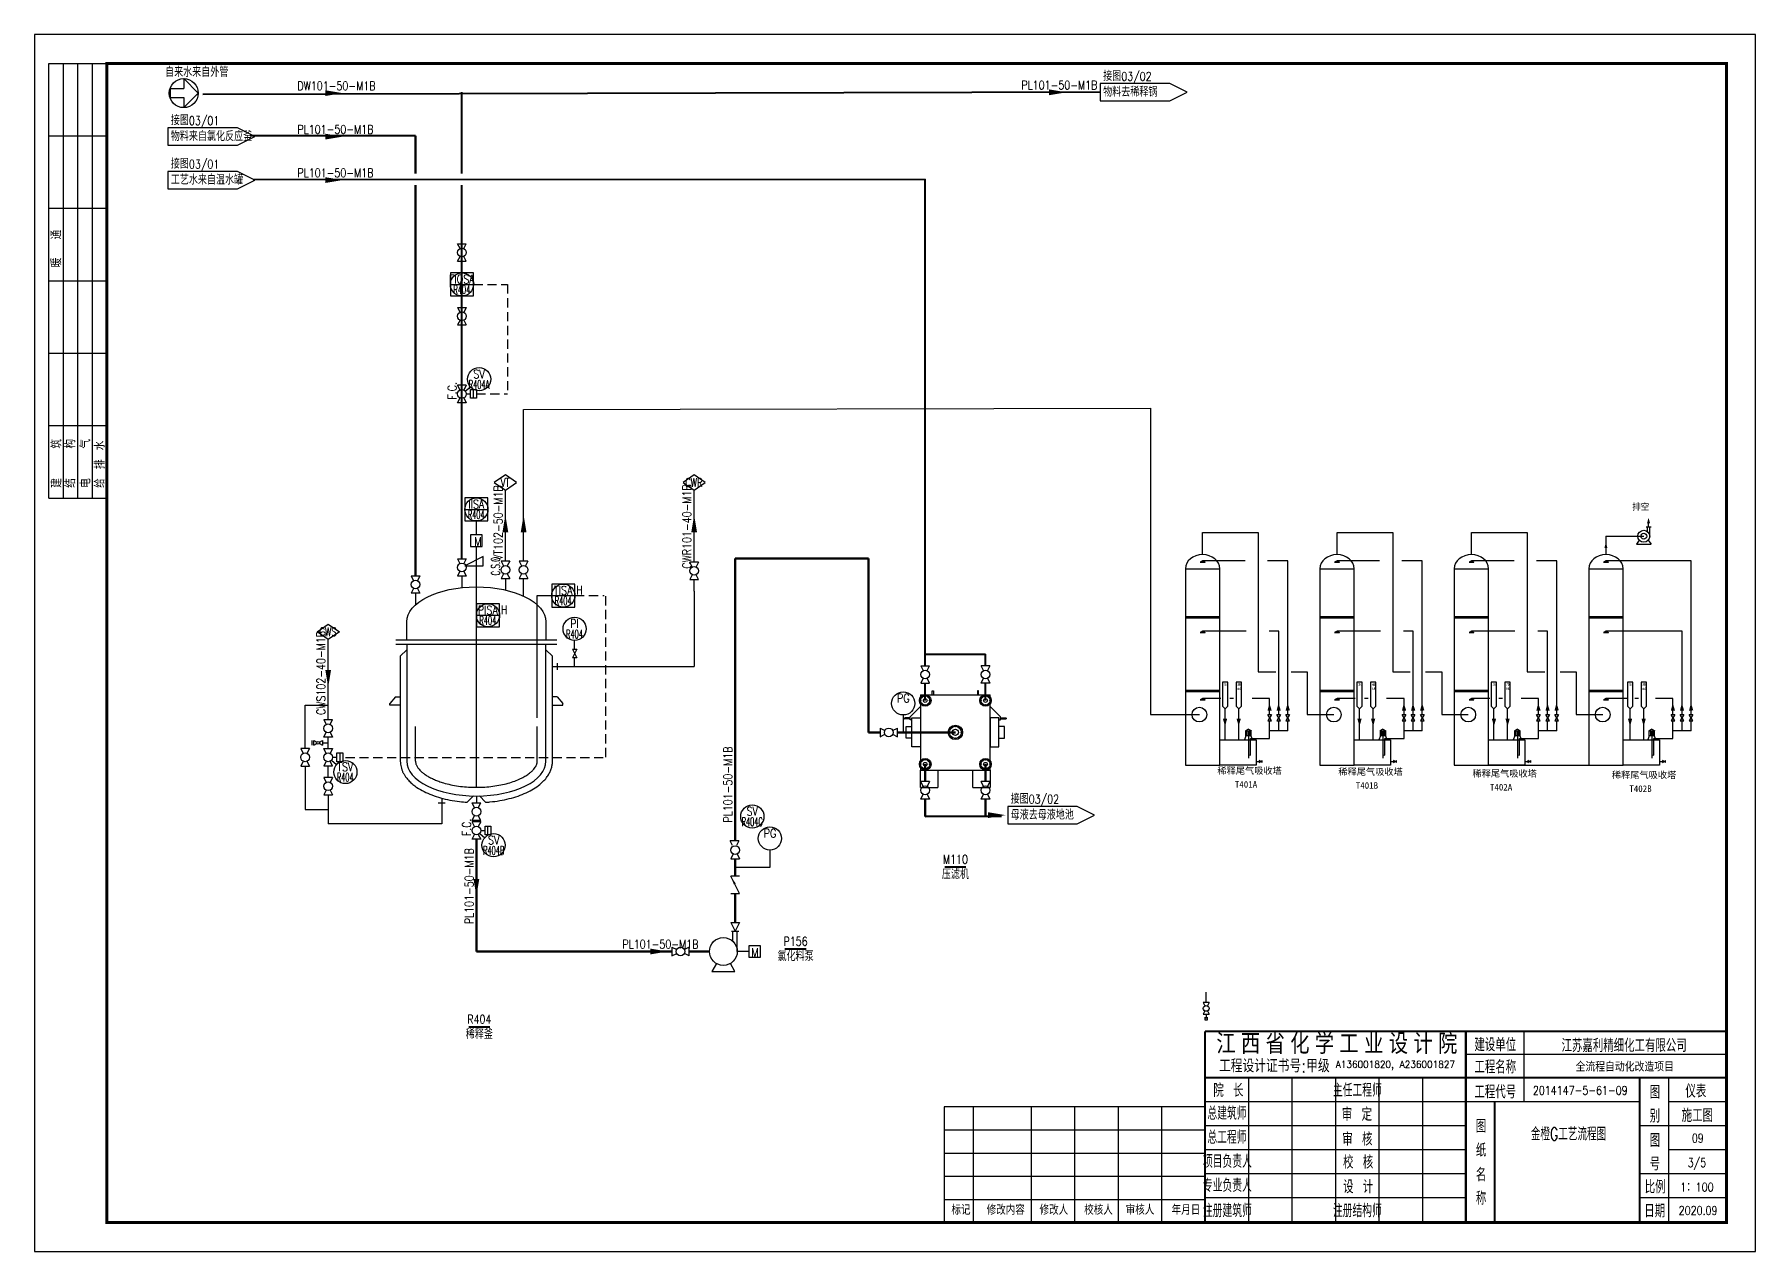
# Model space of a CAD drawing. Header units: millimetres. Extents: x 166235 to 642180, y -176646 to -48310.
# Drawn here: x 582780 to 642180, y -128560 to -86560 of the extents above; entities that cross this region are included whole.
import ezdxf
from ezdxf.enums import TextEntityAlignment as Align

# ---------------------------------------------------------------- set-up
doc = ezdxf.new("R2010")
doc.units = ezdxf.units.MM
doc.header["$LTSCALE"] = 1000
doc.linetypes.add('DASHED2', pattern=[9.525, 6.35, -3.175])
for name, color, linetype in [('01', 7, 'Continuous'), ('A-Title', 7, 'Continuous'), ('PUB_TITLE', 4, 'Continuous'), ('TK', 4, 'Continuous'), ('仪表', 1, 'Continuous'), ('文字', 3, 'Continuous'), ('物料管线', 4, 'Continuous'), ('设备轮廓线', 7, 'Continuous'), ('辅助物料管线', 3, 'Continuous'), ('阀门', 2, 'Continuous')]:
    doc.layers.add(name, color=color, linetype=linetype)
for name, color, linetype, lineweight in [('主物料管线', 1, 'Continuous', 60), ('主要物料管线', 1, 'Continuous', 53), ('文本', 7, 'Continuous', 18), ('次物料管线', 4, 'Continuous', 30), ('设备', 2, 'Continuous', 90)]:
    doc.layers.add(name, color=color, linetype=linetype, lineweight=lineweight)
doc.styles.add('HZ', font='txt.shx', dxfattribs={"width": 0.8, "bigfont": 'hhztxt.shx'})
doc.styles.add('HZ1', font='txt.shx', dxfattribs={"width": 0.8, "bigfont": 'hztxt.shx'})
doc.styles.get("Standard").update_dxf_attribs({"font": 'simplex.shx', "bigfont": 'hhztxt.shx'})
doc.styles.add('TB', font='COMPLEX', dxfattribs={"bigfont": 'ST64S'})
doc.styles.add('华新', font='txt8.shx', dxfattribs={"width": 0.8, "bigfont": '1hztxt.shx'})
doc.styles.add('华新字体', font='txt8.shx', dxfattribs={"width": 0.8, "bigfont": '1hztxt.shx'})
doc.linetypes.add('FENCELINE1', pattern='A,6.35,-2.54,[133,ltypeshp.shx,S=2.54,R=0,X=-2.54,Y=0],-2.54,25.4', length=36.83)

# ---------------------------------------------------------------- blocks, each defined once
blk = doc.blocks.new('A$C5F9B1630')
at = {"layer": '物料管线'}
for p, q in [((3.6, -9.8), (0, -9.8)), ((7.6, -9.8), (9.1, -9.8)), ((9.6, -9.3), (8.6, -9.3)), ((8.6, -10.3), (9.6, -10.3)), ((9.6, -10.3), (9.6, -9.3))]:
    blk.add_line(p, q, dxfattribs=at)
at = {"layer": '阀门', "color": 2}
for p, q in [((3.6, -8.8), (4.71, -9.35)), ((3.6, -8.8), (3.6, -10.8)), ((3.6, -10.8), (4.71, -10.25)), ((6.49, -9.35), (7.6, -8.8)), ((6.49, -10.25), (7.6, -10.8)), ((7.6, -10.8), (7.6, -8.8))]:
    blk.add_line(p, q, dxfattribs=at)
blk.add_circle((5.6, -9.8), 1, dxfattribs=at)
blk = doc.blocks.new('_LABEL1')
for p, q in [((-150, 20), (-75, 20)), ((-150, 20), (-150, 0)), ((-125, 20), (-125, 0)), ((-100, 20), (-100, 0)), ((-75, 20), (-75, 0)), ((-75, 20), (-75, 0)), ((-75, 20), (0, 20)), ((-50, 20), (-50, 0)), ((-25, 20), (-25, 0)), ((0, 20), (0, 0)), ((-150, 15), (-75, 15)), ((-75, 15), (0, 15)), ((-150, 10), (-75, 10)), ((-75, 10), (0, 10)), ((-150, 5), (-75, 5)), ((-150, 0), (-75, 0)), ((-75, 5), (0, 5)), ((-75, 0), (0, 0))]:
    blk.add_line(p, q)
at = {"style": 'HZ'}
for s, p in [('建   筑', (-146.45, 15.65)), ('暖  通', (-70.35, 15.73)), ('结   构', (-146.45, 10.91)), ('电   气', (-146.45, 5.65)), ('给 排 水', (-146.45, 0.73))]:
    blk.add_text(s, height=3.509, dxfattribs=at).set_placement(p)
blk = doc.blocks.new('A$C4E702416')
at = {"color": 140}
for p, q in [((51400, 7600), (51400, 5170)), ((58400, 6800), (49400, 6800)), ((41900, 6000), (41900, 1000)), ((43400, 6000), (43400, 1000)), ((44900, 6000), (44900, 1000)), ((46400, 6000), (46400, 1000)), ((47900, 6000), (47900, 1000)), ((56400, 6000), (56400, 1000)), ((55400, 5170), (40400, 5170)), ((58400, 5170), (56400, 5170)), ((49400, 4340), (40400, 4340)), ((58400, 4340), (55400, 4340)), ((49400, 3510), (40400, 3510)), ((58400, 3510), (56400, 3510)), ((49400, 2680), (40400, 2680)), ((58400, 2680), (55400, 2680)), ((49400, 1850), (40400, 1850)), ((58400, 1850), (55400, 1850))]:
    blk.add_line(p, q, dxfattribs=at)
for p, q in [((40400, 5000), (31400, 5000)), ((31400, 5000), (31400, 1000)), ((32400, 5000), (32400, 1000)), ((34400, 5000), (34400, 1000)), ((35900, 5000), (35900, 1000)), ((37400, 5000), (37400, 1000)), ((38900, 5000), (38900, 1000)), ((40400, 1000), (40400, 5000)), ((31400, 4200), (40400, 4200)), ((31400, 3400), (40400, 3400)), ((31400, 2600), (40400, 2600)), ((31400, 1800), (40400, 1800)), ((31400, 1000), (40400, 1000))]:
    blk.add_line(p, q)
at = {"color": 140, "const_width": 70}
for points in [[(58400, 7600), (40400, 7600)], [(40400, 7600), (40400, 1000)], [(49400, 7600), (49400, 1000)], [(58400, 6000), (40400, 6000)], [(55400, 6000), (55400, 1000)], [(50400, 5170), (50400, 1000)]]:
    blk.add_lwpolyline(points, dxfattribs=at)
at = {"layer": 'PUB_TITLE'}
blk.add_lwpolyline([(0, 0), (59400, 0), (59400, 42000), (0, 42000)], close=True, dxfattribs=at)
at = {"layer": 'PUB_TITLE', "const_width": 100}
blk.add_lwpolyline([(2500, 1000), (58400, 1000), (58400, 41000), (2500, 41000)], close=True, dxfattribs=at)
at = {"layer": 'PUB_TITLE', "linetype": 'ByBlock', "xscale": 100, "yscale": 100, "zscale": 100, "rotation": 90}
blk.add_blockref('_LABEL1', (2500, 41000), dxfattribs=at)
at = {"style": 'HZ1'}
for s, p in [('标记', (31647, 1274)), ('修改内容', (32863, 1274)), ('修改人', (34688, 1274)), ('校核人', (36228, 1274)), ('审核人', (37661, 1274)), ('年月日', (39247, 1274))]:
    blk.add_text(s, height=300, dxfattribs=at).set_placement(p)
at = {"layer": 'TK', "style": 'TB'}
for s, p in [('江', (40790, 6819)), ('西', (41640, 6819)), ('省', (42490, 6819)), ('化', (43340, 6819)), ('学', (44190, 6819)), ('工', (45040, 6819)), ('业', (45890, 6819)), ('设', (46740, 6819)), ('计', (47590, 6819)), ('院', (48440, 6819))]:
    blk.add_text(s, height=700, dxfattribs=at).set_placement(p)
at = {"layer": 'TK', "style": 'HZ1'}
for s, height, width, p in [('建设单位', 450, 0.8, (50417, 7162)), ('工程设计证书号:甲级', 450, 0.9, (42792, 6432)), ('A136001820, A236001827', 250, 0.9, (46969, 6423)), ('工程名称', 450, 0.8, (50417, 6393)), ('院 长', 450, 0.8, (41206, 5589)), ('主任工程师', 450, 0.65, (45657, 5590)), ('工程代号', 450, 0.8, (50417, 5530)), ('图', 450, 0.8, (55926, 5510)), ('总建筑师', 450, 0.65, (41157, 4796)), ('审 定', 450, 0.8, (45643, 4759)), ('别', 450, 0.8, (55926, 4695)), ('总工程师', 450, 0.65, (41157, 3966)), ('图', 450, 0.8, (49926, 4337)), ('审 核', 450, 0.8, (45657, 3904)), ('纸', 450, 0.8, (49926, 3522)), ('图', 450, 0.8, (55926, 3850)), ('项目负责人', 450, 0.6, (41171, 3136)), ('校 核', 450, 0.8, (45685, 3111)), ('号', 450, 0.8, (55926, 3035)), ('专业负责人', 450, 0.6, (41171, 2306)), ('设 计', 450, 0.8, (45685, 2259)), ('名', 450, 0.8, (49926, 2677)), ('比例', 450, 0.8, (55935, 2253)), ('称', 450, 0.8, (49926, 1862)), ('注册建筑师', 450, 0.6, (41171, 1434)), ('注册结构师', 450, 0.65, (45657, 1434)), ('日期', 450, 0.8, (55918, 1423))]:
    blk.add_text(s, height=height, dxfattribs=dict(at, width=width)).set_placement(p, align=Align.MIDDLE)
at = {"layer": 'TK', "color": 7, "style": 'HZ1'}
for s, height, width, p in [('江苏嘉利精细化工有限公司', 450, 0.8, (54864, 7135)), ('全流程自动化改造项目', 290, 0.9, (54885, 6401)), ('仪表', 450, 0.8, (57338, 5560)), ('施工图', 450, 0.8, (57390, 4723)), ('3/5', 300, 0.8, (57376, 3046)), ('2020.09', 300, 0.8, (57416, 1419))]:
    blk.add_text(s, height=height, dxfattribs=dict(at, width=width)).set_placement(p, align=Align.MIDDLE)
blk = doc.blocks.new('A$C4FF6500B')
for p, q in [((-1200, 1300), (1200, 1300)), ((-1200, 1300), (-1200, -1300)), ((-799, 1300), (-799, 1430)), ((-799, 1430), (-759, 1430)), ((-759, 1430), (-759, 1300)), ((799, 1430), (759, 1430)), ((759, 1430), (759, 1300)), ((799, 1300), (799, 1430)), ((1200, -1300), (1200, 1300)), ((-1555, 533), (-1200, 888)), ((1555, 533), (1200, 888)), ((-1758, 482), (-1547, 482)), ((-1750, 493), (-1750, 471)), ((-1555, 497), (-1746, 497)), ((-1555, 467), (-1746, 467)), ((-1700, -200), (-1700, 200)), ((-1700, 200), (-1500, 200)), ((-1555, 431), (-1555, 533)), ((-1555, 482), (-1555, 497)), ((-1500, 431), (-1555, 431)), ((-1500, -500), (-1500, 500)), ((-1500, 500), (-1200, 500)), ((1200, 500), (1200, -500)), ((1500, 500), (1200, 500)), ((1500, -500), (1500, 500)), ((1500, 431), (1555, 431)), ((1700, 200), (1500, 200)), ((1758, 482), (1547, 482)), ((1555, 431), (1555, 533)), ((1555, 482), (1555, 497)), ((1555, 497), (1746, 497)), ((1555, 467), (1746, 467)), ((1700, -200), (1700, 200)), ((1750, 493), (1750, 471)), ((-1500, -200), (-1700, -200)), ((-1200, -500), (-1500, -500)), ((1200, -500), (1500, -500)), ((1500, -200), (1700, -200)), ((-1200, -1900), (-1200, -1300)), ((-1200, -1300), (-600, -1300)), ((-600, -1300), (-600, -1900)), ((-600, -1300), (600, -1300)), ((600, -1900), (600, -1300)), ((600, -1300), (1200, -1300)), ((1200, -1300), (1200, -1900)), ((-1200, -1900), (-600, -1900)), ((600, -1900), (1200, -1900))]:
    blk.add_line(p, q)
for centre, radius in [((-1040, 1100), 200), ((-1040, 1100), 160), ((-1153, 1213), 18), ((-1040, 1260), 18), ((-927, 1213), 18), ((1040, 1100), 200), ((1040, 1100), 160), ((927, 1213), 18), ((1040, 1260), 18), ((1153, 1213), 18), ((-1200, 1100), 18), ((-1153, 987), 18), ((-1040, 1100), 65), ((-1040, 940), 18), ((-927, 987), 18), ((-880, 1100), 18), ((880, 1100), 18), ((927, 987), 18), ((1040, 1100), 65), ((1040, 940), 18), ((1153, 987), 18), ((1200, 1100), 18), ((0, 0), 250), ((-210, 0), 18), ((0, 0), 210), ((-148, 148), 18), ((0, 0), 110), ((0, 210), 18), ((148, 148), 18), ((210, 0), 18), ((-148, -148), 18), ((0, -210), 18), ((148, -148), 18), ((-1040, -1100), 200), ((-1200, -1100), 18), ((-1040, -1100), 160), ((-1153, -987), 18), ((-1040, -1100), 65), ((-1040, -940), 18), ((-927, -987), 18), ((-880, -1100), 18), ((1040, -1100), 200), ((880, -1100), 18), ((1040, -1100), 160), ((927, -987), 18), ((1040, -1100), 65), ((1040, -940), 18), ((1153, -987), 18), ((1200, -1100), 18), ((-1153, -1213), 18), ((-1040, -1260), 18), ((-927, -1213), 18), ((927, -1213), 18), ((1040, -1260), 18), ((1153, -1213), 18)]:
    blk.add_circle(centre, radius)
for centre, start, end in [((-1746, 493), 90, 180), ((-1746, 471), 180, 270), ((1746, 493), 0, 90), ((1746, 471), 270, 0)]:
    blk.add_arc(centre, 4, start, end)

msp = doc.modelspace()

# ---------------------------------------------------------------- linework, layer by layer
at = {"color": 2}
for p, q in [((597685, -98967), (597835, -98967)), ((593069, -111505), (593219, -111505)), ((598183, -114030), (598333, -114030))]:
    msp.add_line(p, q, dxfattribs=at)
for p, q in [((638573, -103568), (638399, -103568)), ((638443, -103568), (638443, -103710)), ((638526, -103875), (638526, -103568)), ((638168, -104011), (638071, -104154)), ((638071, -104154), (638571, -104154)), ((638473, -104011), (638571, -104154)), ((622502, -105000), (622502, -111774)), ((622502, -105000), (623688, -105000)), ((623688, -111774), (623688, -105000)), ((627142, -105000), (627142, -111774)), ((627142, -105000), (628328, -105000)), ((628328, -111774), (628328, -105000)), ((631783, -105000), (631783, -111774)), ((631783, -105000), (632968, -105000)), ((632968, -111774), (632968, -105000)), ((636423, -105000), (636423, -111774)), ((636423, -105000), (637608, -105000)), ((637608, -111774), (637608, -105000)), ((622502, -106651), (623688, -106651)), ((622502, -106694), (623688, -106694)), ((627142, -106651), (628328, -106651)), ((627142, -106694), (628328, -106694)), ((631783, -106651), (632968, -106651)), ((631783, -106694), (632968, -106694)), ((636423, -106651), (637608, -106651)), ((636423, -106694), (637608, -106694)), ((622502, -109192), (623688, -109192)), ((622502, -109234), (623688, -109234)), ((627142, -109192), (628328, -109192)), ((627142, -109234), (628328, -109234)), ((631783, -109192), (632968, -109192)), ((631783, -109234), (632968, -109234)), ((636423, -109192), (637608, -109192)), ((636423, -109234), (637608, -109234)), ((625471, -110243), (625344, -110031)), ((625471, -110243), (625344, -110031)), ((625344, -110031), (625471, -110031)), ((625471, -110031), (625344, -110243)), ((625344, -110243), (625471, -110243)), ((625785, -110243), (625658, -110031)), ((625785, -110243), (625658, -110031)), ((625658, -110031), (625785, -110031)), ((625785, -110031), (625658, -110243)), ((625658, -110243), (625785, -110243)), ((626100, -110243), (625973, -110031)), ((626100, -110243), (625973, -110031)), ((625973, -110031), (626100, -110031)), ((626100, -110031), (625973, -110243)), ((625973, -110243), (626100, -110243)), ((630111, -110243), (629984, -110031)), ((630111, -110243), (629984, -110031)), ((629984, -110031), (630111, -110031)), ((630111, -110031), (629984, -110243)), ((629984, -110243), (630111, -110243)), ((630425, -110243), (630298, -110031)), ((630425, -110243), (630298, -110031)), ((630298, -110031), (630425, -110031)), ((630425, -110031), (630298, -110243)), ((630298, -110243), (630425, -110243)), ((630740, -110243), (630613, -110031)), ((630740, -110243), (630613, -110031)), ((630613, -110031), (630740, -110031)), ((630740, -110031), (630613, -110243)), ((630613, -110243), (630740, -110243)), ((634751, -110243), (634624, -110031)), ((634751, -110243), (634624, -110031)), ((634624, -110031), (634751, -110031)), ((634751, -110031), (634624, -110243)), ((634624, -110243), (634751, -110243)), ((635066, -110243), (634939, -110031)), ((635066, -110243), (634939, -110031)), ((634939, -110031), (635066, -110031)), ((635066, -110031), (634939, -110243)), ((634939, -110243), (635066, -110243)), ((635380, -110243), (635253, -110031)), ((635380, -110243), (635253, -110031)), ((635253, -110031), (635380, -110031)), ((635380, -110031), (635253, -110243)), ((635253, -110243), (635380, -110243)), ((639392, -110243), (639265, -110031)), ((639392, -110243), (639265, -110031)), ((639265, -110031), (639392, -110031)), ((639392, -110031), (639265, -110243)), ((639265, -110243), (639392, -110243)), ((639706, -110243), (639579, -110031)), ((639706, -110243), (639579, -110031)), ((639579, -110031), (639706, -110031)), ((639706, -110031), (639579, -110243)), ((639579, -110243), (639706, -110243)), ((640020, -110243), (639893, -110031)), ((640020, -110243), (639893, -110031)), ((639893, -110031), (640020, -110031)), ((640020, -110031), (639893, -110243)), ((639893, -110243), (640020, -110243)), ((624591, -110764), (624538, -110906)), ((624678, -110533), (624577, -110591)), ((624628, -110591), (624628, -110764)), ((624678, -110533), (624778, -110591)), ((624678, -110591), (624678, -110764)), ((624678, -110764), (624678, -111531)), ((624726, -110591), (624726, -110764)), ((624764, -110764), (624818, -110906)), ((629231, -110764), (629178, -110906)), ((629318, -110533), (629217, -110591)), ((629269, -110591), (629269, -110764)), ((629318, -110533), (629419, -110591)), ((629318, -110591), (629318, -110764)), ((629318, -110764), (629318, -111531)), ((629366, -110591), (629366, -110764)), ((629405, -110764), (629458, -110906)), ((633871, -110764), (633818, -110906)), ((633958, -110533), (633858, -110591)), ((633909, -110591), (633909, -110764)), ((633958, -110533), (634059, -110591)), ((633958, -110591), (633958, -110764)), ((633958, -110764), (633958, -111531)), ((634006, -110591), (634006, -110764)), ((634045, -110764), (634098, -110906)), ((638512, -110764), (638458, -110906)), ((638598, -110533), (638498, -110591)), ((638549, -110591), (638549, -110764)), ((638598, -110533), (638699, -110591)), ((638598, -110591), (638598, -110764)), ((638598, -110764), (638598, -111531)), ((638646, -110591), (638646, -110764)), ((638685, -110764), (638738, -110906)), ((624941, -111650), (625045, -111650)), ((629581, -111650), (629685, -111650)), ((634221, -111650), (634325, -111650)), ((638861, -111650), (638965, -111650)), ((622502, -111774), (623688, -111774)), ((627142, -111774), (628328, -111774)), ((631783, -111774), (636423, -111774)), ((636423, -111774), (637608, -111774))]:
    msp.add_line(p, q)
at = {"color": 0, "linetype": 'Continuous'}
for p, q in [((612763, -110044), (612763, -110644)), ((608163, -114705), (608163, -115305)), ((608163, -115305), (606963, -115305))]:
    msp.add_line(p, q, dxfattribs=at)
at = {"color": 3}
for p, q in [((624748, -111425), (624748, -110850)), ((624748, -110850), (625408, -110850)), ((625408, -110850), (625408, -110590)), ((629388, -111425), (629388, -110850)), ((629388, -110850), (630048, -110850)), ((630048, -110850), (630048, -110590)), ((634028, -111425), (634028, -110850)), ((634028, -110850), (634688, -110850)), ((634688, -110850), (634688, -110590)), ((638668, -111425), (638668, -110850)), ((638668, -110850), (639328, -110850)), ((639328, -110850), (639328, -110590)), ((624678, -111421), (624748, -111425)), ((629318, -111421), (629388, -111425)), ((633958, -111421), (634028, -111425)), ((638598, -111421), (638668, -111425))]:
    msp.add_line(p, q, dxfattribs=at)
for points in [[(621964, -88257), (619564, -88257), (619564, -88857), (621964, -88857)], [(621964, -88857), (622564, -88557), (621964, -88257)], [(589787, -89786), (587387, -89786), (587387, -90386), (589787, -90386)], [(589787, -90386), (590387, -90086), (589787, -89786)], [(589787, -91286), (587387, -91286), (587387, -91886), (589787, -91886)], [(589787, -91886), (590387, -91586), (589787, -91286)], [(618770, -113200), (616370, -113200), (616370, -113800), (618770, -113800)], [(618770, -113800), (619370, -113500), (618770, -113200)]]:
    msp.add_lwpolyline(points)
for points in [[(599033, -101761), (598649, -102025), (599033, -102289), (599417, -102025)], [(605549, -101761), (605165, -102025), (605549, -102289), (605932, -102025)], [(592919, -106907), (593303, -107171), (592919, -107435), (592535, -107171)], [(623688, -110906), (624941, -110906), (624941, -111774), (623688, -111774)], [(624591, -110591), (624764, -110591), (624764, -110764), (624591, -110764)], [(628328, -110906), (629581, -110906), (629581, -111774), (628328, -111774)], [(629231, -110591), (629405, -110591), (629405, -110764), (629231, -110764)], [(632968, -110906), (634221, -110906), (634221, -111774), (632968, -111774)], [(633871, -110591), (634045, -110591), (634045, -110764), (633871, -110764)], [(637608, -110906), (638861, -110906), (638861, -111774), (637608, -111774)], [(638512, -110591), (638685, -110591), (638685, -110764), (638512, -110764)]]:
    msp.add_lwpolyline(points, close=True)
for points in [[(638486, -103240, 0, 104, 0), (638486, -103428, 104, 104, 0)], [(637015, -104090, 0, 104, 0), (637015, -104277, 104, 104, 0)], [(625401, -109630, 0, 149, 0), (625408, -109898, 149, 149, 0)], [(625715, -109630, 0, 149, 0), (625722, -109898, 149, 149, 0)], [(626030, -109622, 0, 149, 0), (626036, -109890, 149, 149, 0)], [(630041, -109630, 0, 149, 0), (630048, -109898, 149, 149, 0)], [(630356, -109630, 0, 149, 0), (630362, -109898, 149, 149, 0)], [(630670, -109622, 0, 149, 0), (630676, -109890, 149, 149, 0)], [(634681, -109630, 0, 149, 0), (634688, -109898, 149, 149, 0)], [(634996, -109630, 0, 149, 0), (635002, -109898, 149, 149, 0)], [(635310, -109622, 0, 149, 0), (635316, -109890, 149, 149, 0)], [(639322, -109630, 0, 149, 0), (639328, -109898, 149, 149, 0)], [(639636, -109630, 0, 149, 0), (639642, -109898, 149, 149, 0)], [(639950, -109622, 0, 149, 0), (639957, -109890, 149, 149, 0)], [(623870, -110438, 0, 149, 0), (623870, -110170, 149, 149, 0)], [(624341, -110438, 0, 149, 0), (624341, -110170, 149, 149, 0)], [(628511, -110438, 0, 149, 0), (628511, -110170, 149, 149, 0)], [(628981, -110438, 0, 149, 0), (628981, -110170, 149, 149, 0)], [(633151, -110438, 0, 149, 0), (633151, -110170, 149, 149, 0)], [(633621, -110438, 0, 149, 0), (633621, -110170, 149, 149, 0)], [(637848, -110438, 0, 149, 0), (637848, -110170, 149, 149, 0)], [(638318, -110438, 0, 149, 0), (638318, -110170, 149, 149, 0)]]:
    msp.add_lwpolyline(points, format="xyseb")
for centre, radius in [((638321, -103875), 205), ((638321, -103875), 101), ((622984, -110030), 254), ((627624, -110030), 254), ((632264, -110030), 254), ((636904, -110030), 254)]:
    msp.add_circle(centre, radius)
for centre in [(623095, -105000), (627735, -105000), (632375, -105000), (637015, -105000)]:
    msp.add_ellipse(centre, major_axis=(-593, 0), ratio=0.823673, start_param=3.141593, end_param=6.283185)
at = {"layer": '01'}
msp.add_lwpolyline([(597833, -104232), (598233, -104232), (598233, -103832), (597833, -103832)], close=True, dxfattribs=at)
at = {"layer": 'Defpoints'}
for p, q in [((623962, -108916), (623779, -108916)), ((623779, -108916), (623779, -109736)), ((623962, -109736), (623962, -108916)), ((624433, -108916), (624250, -108916)), ((624250, -108916), (624250, -109736)), ((624433, -109736), (624433, -108916)), ((628602, -108916), (628419, -108916)), ((628419, -108916), (628419, -109736)), ((628602, -109736), (628602, -108916)), ((629073, -108916), (628890, -108916)), ((628890, -108916), (628890, -109736)), ((629073, -109736), (629073, -108916)), ((633242, -108916), (633059, -108916)), ((633059, -108916), (633059, -109736)), ((633242, -109736), (633242, -108916)), ((633713, -108916), (633530, -108916)), ((633530, -108916), (633530, -109736)), ((633713, -109736), (633713, -108916)), ((637939, -108916), (637756, -108916)), ((637756, -108916), (637756, -109736)), ((637939, -109736), (637939, -108916)), ((638410, -108916), (638227, -108916)), ((638227, -108916), (638227, -109736)), ((638410, -109736), (638410, -108916)), ((623870, -109827), (623779, -109736)), ((623870, -109827), (623962, -109736)), ((624341, -109827), (624250, -109736)), ((624341, -109827), (624433, -109736)), ((628511, -109827), (628419, -109736)), ((628511, -109827), (628602, -109736)), ((628981, -109827), (628890, -109736)), ((628981, -109827), (629073, -109736)), ((633151, -109827), (633059, -109736)), ((633151, -109827), (633242, -109736)), ((633621, -109827), (633530, -109736)), ((633621, -109827), (633713, -109736)), ((637848, -109827), (637756, -109736)), ((637848, -109827), (637939, -109736)), ((638318, -109827), (638227, -109736)), ((638318, -109827), (638410, -109736))]:
    msp.add_line(p, q, dxfattribs=at)
at = {"layer": '主物料管线'}
for p, q in [((590220, -90046), (595933, -90057)), ((595933, -91357), (595933, -90057)), ((595933, -100822), (595933, -91757)), ((595933, -105244), (595933, -100807)), ((606963, -104644), (606963, -114370)), ((606963, -104644), (611563, -104644)), ((611563, -110644), (611563, -104644)), ((611963, -110644), (611563, -110644)), ((614563, -110644), (612563, -110644)), ((613523, -111744), (613523, -112344)), ((613523, -111744), (613523, -112344)), ((615603, -111744), (615603, -112344)), ((615603, -111744), (615603, -112344)), ((613523, -112944), (613523, -113544)), ((615603, -112944), (615603, -113544)), ((613523, -113544), (616160, -113530)), ((598033, -114330), (598033, -118205)), ((606963, -115005), (606963, -115605)), ((606963, -117205), (606963, -116205)), ((604780, -118205), (598033, -118205)), ((606078, -118205), (605378, -118205))]:
    msp.add_line(p, q, dxfattribs=at)
for points in [[(593417, -88586, 0, 200, 0), (592817, -88586, 300, 300, 0)], [(618399, -88557, 0, 200, 0), (617799, -88557, 300, 300, 0)], [(593417, -90086, 0, 200, 0), (592817, -90086, 300, 300, 0)], [(593417, -91586, 0, 200, 0), (592817, -91586, 300, 300, 0)], [(599033, -103141, 0, 200, 0), (599033, -103741, 300, 300, 0)], [(599663, -103141, 0, 200, 0), (599663, -103741, 300, 300, 0)], [(605549, -103141, 0, 200, 0), (605549, -103741, 300, 300, 0)], [(592919, -109086, 0, 200, 0), (592919, -108486, 300, 300, 0)], [(616290, -113500, 0, 200, 0), (615690, -113500, 300, 300, 0)], [(598033, -116303, 0, 200, 0), (598033, -115703, 300, 300, 0)], [(604633, -118205, 0, 200, 0), (604033, -118205, 300, 300, 0)]]:
    msp.add_lwpolyline(points, format="xyseb", dxfattribs=at)
at = {"layer": '主要物料管线', "color": 0, "lineweight": -2}
for p, q in [((625146, -111682), (625045, -111619)), ((625045, -111682), (625146, -111619)), ((629786, -111682), (629685, -111619)), ((629685, -111682), (629786, -111619)), ((634426, -111682), (634325, -111619)), ((634325, -111682), (634426, -111619)), ((639067, -111682), (638965, -111619)), ((638965, -111682), (639067, -111619))]:
    msp.add_line(p, q, dxfattribs=at)
for points in [[(625045, -111619), (625045, -111682)], [(625146, -111682), (625146, -111619)], [(629685, -111619), (629685, -111682)], [(629786, -111682), (629786, -111619)], [(634325, -111619), (634325, -111682)], [(634426, -111682), (634426, -111619)], [(638965, -111619), (638965, -111682)], [(639067, -111682), (639067, -111619)]]:
    msp.add_lwpolyline(points, dxfattribs=at)
at = {"layer": '仪表'}
for p, q in [((597135, -95186), (597935, -95186)), ((597649, -98869), (597825, -98719)), ((597633, -102950), (598433, -102950)), ((600133, -105925), (600633, -105925)), ((600133, -110137), (600133, -105925)), ((600133, -105925), (600633, -105925)), ((600133, -110137), (600133, -105925)), ((600633, -105925), (601433, -105925)), ((598033, -106604), (598833, -106604)), ((601423, -107771), (601423, -107471)), ((601423, -108371), (601423, -108071)), ((593033, -111603), (593208, -111753)), ((598147, -114128), (598322, -114278))]:
    msp.add_line(p, q, dxfattribs=at)
for points in [[(597135, -95586), (597935, -95586), (597935, -94786), (597135, -94786)], [(597633, -103350), (598433, -103350), (598433, -102550), (597633, -102550)], [(600633, -106325), (601433, -106325), (601433, -105525), (600633, -105525)], [(598033, -107004), (598833, -107004), (598833, -106204), (598033, -106204)]]:
    msp.add_lwpolyline(points, close=True, dxfattribs=at)
for centre in [(597535, -95186), (598128, -98458), (598033, -102950), (601033, -105925), (598433, -106604), (601423, -107071), (612763, -109644), (593512, -112013), (607556, -113547), (608163, -114305), (598626, -114538)]:
    msp.add_circle(centre, 400, dxfattribs=at)
at = {"layer": '次物料管线', "lineweight": 40}
for p, q in [((619564, -88557), (588590, -88636)), ((597533, -91357), (597533, -88557)), ((590330, -91566), (613523, -91557)), ((597533, -95326), (597533, -91757)), ((613523, -108344), (613523, -91557)), ((597535, -94786), (597535, -94386)), ((597533, -104651), (597533, -95326)), ((597535, -95986), (597535, -95586)), ((597535, -98667), (597535, -96586)), ((613523, -107944), (615603, -107944)), ((615603, -108344), (615603, -107944)), ((613523, -109544), (613523, -108944)), ((615603, -109544), (615603, -108944))]:
    msp.add_line(p, q, dxfattribs=at)
at = {"layer": '次物料管线'}
for p, q in [((599033, -104734), (599033, -102289)), ((605549, -104771), (605549, -102289)), ((605549, -105771), (605549, -105371)), ((605549, -105771), (605549, -108371)), ((592919, -110205), (592919, -107435)), ((600838, -108371), (605549, -108371)), ((592119, -111205), (592119, -109705)), ((592119, -109705), (592919, -109705)), ((592919, -111205), (592919, -110805)), ((592119, -111805), (592119, -113305)), ((592919, -112205), (592919, -111805)), ((592919, -112805), (592919, -113805)), ((592119, -113305), (592919, -113305)), ((596837, -113080), (596837, -113805)), ((596837, -113805), (592919, -113805))]:
    msp.add_line(p, q, dxfattribs=at)
at = {"layer": '物料管线', "color": 8, "linetype": 'DASHED2', "ltscale": 0.05}
for p, q in [((597935, -95186), (599102, -95186)), ((599102, -95186), (599102, -98967)), ((598035, -98967), (599102, -98967)), ((601440, -105920), (602440, -105920)), ((602500, -111500), (602500, -105890)), ((593520, -111510), (602440, -111510))]:
    msp.add_line(p, q, dxfattribs=at)
at = {"layer": '物料管线', "color": 3, "linetype": 'FENCELINE1', "ltscale": 20}
msp.add_line((598033, -103832), (598033, -103350), dxfattribs=at)
at = {"layer": '物料管线'}
for p, q in [((592719, -111005), (592919, -111005)), ((607438, -118205), (607038, -118205))]:
    msp.add_line(p, q, dxfattribs=at)
at = {"layer": '物料管线', "color": 6}
msp.add_line((605378, -118205), (605779, -118205), dxfattribs=at)
at = {"layer": '物料管线'}
msp.add_lwpolyline([(607438, -118405), (607838, -118405), (607838, -118005), (607438, -118005)], close=True, dxfattribs=at)
at = {"layer": '设备', "lineweight": -3}
for p, q in [((598033, -112540), (598033, -104246)), ((598272, -104570), (597632, -104896)), ((597632, -104896), (598272, -104896)), ((598272, -104896), (598272, -104570)), ((597533, -105251), (597533, -105651)), ((599033, -105334), (599033, -105734)), ((599033, -105334), (599033, -105734)), ((595933, -105844), (595933, -106244)), ((595633, -107455), (595633, -106825)), ((600433, -106825), (600433, -107455)), ((595258, -107455), (600808, -107455)), ((595258, -107605), (600808, -107605)), ((595633, -107793), (595408, -108011)), ((595408, -108011), (595408, -111640)), ((595633, -107605), (595633, -111640)), ((600433, -111640), (600433, -107605)), ((600433, -107793), (600658, -108011)), ((600658, -111640), (600658, -108011)), ((600658, -108371), (600838, -108371)), ((600838, -108491), (600838, -108251)), ((595240, -109417), (595048, -109648)), ((595048, -109705), (595048, -109648)), ((595408, -109705), (595048, -109705)), ((595240, -109417), (595408, -109417)), ((600826, -109417), (600658, -109417)), ((600658, -109705), (601018, -109705)), ((600826, -109417), (601018, -109648)), ((601018, -109705), (601018, -109648)), ((595933, -111640), (595933, -110440)), ((600133, -111640), (600133, -110440)), ((597718, -113053), (597928, -112839)), ((598033, -112840), (598033, -113080)), ((598348, -113053), (598138, -112839)), ((596717, -113080), (596957, -113080)), ((596837, -112914), (596837, -113080)), ((597913, -113080), (598153, -113080)), ((597913, -113080), (598153, -113080)), ((606838, -117505), (607088, -117505)), ((606888, -117857), (606888, -117505)), ((607038, -118205), (607038, -117505))]:
    msp.add_line(p, q, dxfattribs=at)
at = {"layer": '设备', "const_width": 70}
for points in [[(614192, -115289), (614935, -115289)], [(608677, -118119), (609419, -118119)], [(597761, -120809), (598504, -120809)]]:
    msp.add_lwpolyline(points, dxfattribs=at)
at = {"layer": '设备', "lineweight": -3}
msp.add_lwpolyline([(606318, -118621), (606158, -118898), (606958, -118898), (606798, -118621)], dxfattribs=at)
msp.add_circle((606558, -118205), 480, dxfattribs=at)
at = {"layer": '设备', "lineweight": -3, "extrusion": (0, 0, -1)}
msp.add_ellipse((598033, -106825), major_axis=(2400, 0), ratio=0.5, start_param=3.141593, end_param=6.283185, dxfattribs=at)
at = {"layer": '设备', "lineweight": -3}
msp.add_ellipse((598033, -111640), major_axis=(2400, 0), ratio=0.5, start_param=3.141593, end_param=6.283185, dxfattribs=at)
for points, knots in [([(595408, -111640), (595408, -111673), (595410, -111706), (595418, -111771), (595424, -111804), (595439, -111868), (595449, -111900), (595471, -111962), (595484, -111993), (595514, -112053), (595530, -112083), (595566, -112140), (595585, -112169), (595638, -112240), (595674, -112282), (595752, -112362), (595795, -112401), (595885, -112475), (595933, -112510), (596058, -112594), (596139, -112641), (596311, -112728), (596403, -112768), (596594, -112841), (596694, -112874), (596901, -112932), (597008, -112957), (597227, -113000), (597340, -113018), (597540, -113042), (597627, -113049), (597715, -113055)], [0, 0, 0, 0, 0.059781, 0.059781, 0.119561, 0.119561, 0.179342, 0.179342, 0.239122, 0.239122, 0.298903, 0.298903, 0.358683, 0.358683, 0.45262, 0.45262, 0.546558, 0.546558, 0.640495, 0.640495, 0.780067, 0.780067, 0.919638, 0.919638, 1.05921, 1.05921, 1.198782, 1.198782, 1.338354, 1.338354, 1.444141, 1.444141, 1.444141, 1.444141]), ([(595933, -111640), (595933, -111653), (595934, -111665), (595937, -111690), (595939, -111703), (595946, -111730), (595950, -111743), (595961, -111771), (595967, -111786), (595982, -111815), (595991, -111830), (596011, -111862), (596022, -111878), (596048, -111910), (596062, -111927), (596093, -111960), (596110, -111977), (596156, -112018), (596185, -112043), (596250, -112091), (596285, -112115), (596362, -112163), (596403, -112186), (596490, -112231), (596536, -112252), (596632, -112294), (596683, -112314), (596788, -112352), (596843, -112370), (596979, -112410), (597063, -112431), (597234, -112468), (597323, -112484), (597504, -112510), (597597, -112520), (597784, -112534), (597878, -112538), (598068, -112541), (598163, -112539), (598351, -112530), (598445, -112522), (598629, -112501), (598719, -112487), (598896, -112455), (598981, -112436), (599146, -112393), (599225, -112369), (599376, -112317), (599447, -112289), (599569, -112234), (599622, -112208), (599719, -112154), (599764, -112126), (599846, -112070), (599883, -112041), (599942, -111990), (599966, -111967), (600007, -111923), (600026, -111901), (600058, -111858), (600071, -111837), (600092, -111800), (600100, -111784), (600112, -111753), (600118, -111738), (600126, -111708), (600128, -111694), (600132, -111667), (600133, -111653), (600133, -111640)], [0, 0, 0, 0, 0.062461, 0.062461, 0.124921, 0.124921, 0.187382, 0.187382, 0.249843, 0.249843, 0.312304, 0.312304, 0.374764, 0.374764, 0.437225, 0.437225, 0.499686, 0.499686, 0.589512, 0.589512, 0.679339, 0.679339, 0.769165, 0.769165, 0.858991, 0.858991, 0.948818, 0.948818, 1.038644, 1.038644, 1.165049, 1.165049, 1.291453, 1.291453, 1.417858, 1.417858, 1.544263, 1.544263, 1.670668, 1.670668, 1.797072, 1.797072, 1.923477, 1.923477, 2.049882, 2.049882, 2.176286, 2.176286, 2.302691, 2.302691, 2.40815, 2.40815, 2.513608, 2.513608, 2.619067, 2.619067, 2.702477, 2.702477, 2.785887, 2.785887, 2.869297, 2.869297, 2.937948, 2.937948, 3.006598, 3.006598, 3.075249, 3.075249, 3.141593, 3.141593, 3.141593, 3.141593]), ([(598350, -113055), (598400, -113052), (598449, -113048), (598614, -113033), (598727, -113018), (598950, -112980), (599059, -112957), (599271, -112904), (599373, -112874), (599570, -112806), (599664, -112768), (599843, -112686), (599927, -112641), (600085, -112545), (600158, -112493), (600275, -112397), (600321, -112355), (600406, -112265), (600445, -112219), (600505, -112133), (600529, -112095), (600571, -112017), (600589, -111977), (600619, -111895), (600631, -111853), (600649, -111769), (600655, -111726), (600658, -111668), (600658, -111654), (600658, -111640)], [1.697452, 1.697452, 1.697452, 1.697452, 1.757069, 1.757069, 1.896641, 1.896641, 2.036213, 2.036213, 2.175784, 2.175784, 2.315356, 2.315356, 2.454928, 2.454928, 2.5945, 2.5945, 2.698141, 2.698141, 2.801782, 2.801782, 2.880315, 2.880315, 2.958849, 2.958849, 3.037383, 3.037383, 3.115916, 3.115916, 3.141593, 3.141593, 3.141593, 3.141593])]:
    msp.add_open_spline(points, degree=3, knots=knots, dxfattribs=at)
at = {"layer": '设备轮廓线'}
for p, q in [((623095, -104725), (623010, -104774)), ((623010, -104774), (623180, -104774)), ((623095, -104725), (623180, -104774)), ((627735, -104725), (627650, -104774)), ((627650, -104774), (627820, -104774)), ((627735, -104725), (627820, -104774)), ((632375, -104725), (632290, -104774)), ((632290, -104774), (632460, -104774)), ((632375, -104725), (632460, -104774)), ((637015, -104725), (636931, -104774)), ((636931, -104774), (637100, -104774)), ((637015, -104725), (637100, -104774)), ((623095, -107149), (623010, -107198)), ((623010, -107198), (623180, -107198)), ((623095, -107149), (623180, -107198)), ((627735, -107149), (627650, -107198)), ((627650, -107198), (627820, -107198)), ((627735, -107149), (627820, -107198)), ((632375, -107149), (632290, -107198)), ((632290, -107198), (632460, -107198)), ((632375, -107149), (632460, -107198)), ((637015, -107149), (636931, -107198)), ((636931, -107198), (637100, -107198)), ((637015, -107149), (637100, -107198)), ((623095, -109472), (623010, -109521)), ((623010, -109521), (623180, -109521)), ((623095, -109472), (623180, -109521)), ((627735, -109472), (627650, -109521)), ((627650, -109521), (627820, -109521)), ((627735, -109472), (627820, -109521)), ((632375, -109472), (632290, -109521)), ((632290, -109521), (632460, -109521)), ((632375, -109472), (632460, -109521)), ((637015, -109472), (636931, -109521)), ((636931, -109521), (637100, -109521)), ((637015, -109472), (637100, -109521))]:
    msp.add_line(p, q, dxfattribs=at)
at = {"layer": '辅助物料管线'}
for p, q in [((599663, -99506), (621294, -99455)), ((599663, -104734), (599663, -99506)), ((621294, -99455), (621297, -110030)), ((623095, -104512), (623095, -103752)), ((623095, -103752), (625016, -103752)), ((625016, -103752), (625016, -108558)), ((627735, -104512), (627735, -103752)), ((627735, -103752), (629656, -103752)), ((629656, -103752), (629656, -108558)), ((632375, -104512), (632375, -103752)), ((632375, -103752), (634296, -103752)), ((634296, -103752), (634296, -108558)), ((637015, -103875), (638321, -103875)), ((637015, -103875), (637015, -104512)), ((638486, -103568), (638486, -103424)), ((624566, -104725), (623095, -104725)), ((626036, -104725), (625335, -104725)), ((629206, -104725), (627735, -104725)), ((630676, -104725), (629976, -104725)), ((633846, -104725), (632375, -104725)), ((635316, -104725), (634616, -104725)), ((639957, -104725), (637015, -104725)), ((599663, -105944), (599663, -105334)), ((624594, -107149), (623095, -107149)), ((625722, -107149), (625390, -107149)), ((625722, -110031), (625722, -107149)), ((629234, -107149), (627735, -107149)), ((630362, -107149), (630030, -107149)), ((630362, -110031), (630362, -107149)), ((633875, -107149), (632375, -107149)), ((635002, -107149), (634670, -107149)), ((635002, -110031), (635002, -107149)), ((639642, -107149), (637015, -107149)), ((639642, -110031), (639642, -107149)), ((625016, -108558), (625622, -108558)), ((626152, -108558), (626707, -108558)), ((626707, -108558), (626707, -110030)), ((629656, -108558), (630262, -108558)), ((630792, -108558), (631347, -108558)), ((631347, -108558), (631347, -110030)), ((634296, -108558), (634902, -108558)), ((635432, -108558), (635987, -108558)), ((635987, -108558), (635987, -110030)), ((623726, -109472), (623095, -109472)), ((623870, -110906), (623870, -109827)), ((624165, -109472), (624037, -109472)), ((624341, -110906), (624341, -109827)), ((625408, -109472), (624805, -109472)), ((625408, -110031), (625408, -109472)), ((628366, -109472), (627735, -109472)), ((628511, -110906), (628511, -109827)), ((628805, -109472), (628678, -109472)), ((628981, -110906), (628981, -109827)), ((630048, -109472), (629445, -109472)), ((630048, -110031), (630048, -109472)), ((633006, -109472), (632375, -109472)), ((633151, -110906), (633151, -109827)), ((633446, -109472), (633318, -109472)), ((633621, -110906), (633621, -109827)), ((634688, -109472), (634085, -109472)), ((634688, -110031), (634688, -109472)), ((637745, -109472), (637015, -109472)), ((637848, -110906), (637848, -109827)), ((638142, -109472), (638014, -109472)), ((638318, -110906), (638318, -109827)), ((639328, -109472), (638726, -109472)), ((639328, -110031), (639328, -109472)), ((621297, -110030), (622984, -110030)), ((625408, -110590), (625408, -110243)), ((625722, -110590), (625722, -110243)), ((630048, -110590), (630048, -110243)), ((630362, -110590), (630362, -110243)), ((634688, -110590), (634688, -110243)), ((635002, -110590), (635002, -110243)), ((639328, -110590), (639328, -110243)), ((639642, -110590), (639642, -110243)), ((626036, -110590), (625408, -110590)), ((630676, -110590), (630048, -110590)), ((635316, -110590), (634688, -110590)), ((639957, -110590), (639328, -110590))]:
    msp.add_line(p, q, dxfattribs=at)
at = {"layer": '辅助物料管线', "color": 3}
for p, q in [((626036, -110031), (626036, -104725)), ((630676, -110031), (630676, -104725)), ((635316, -110031), (635316, -104725)), ((639957, -110031), (639957, -104725)), ((626036, -110590), (626036, -110243)), ((626707, -110030), (627624, -110030)), ((630676, -110590), (630676, -110243)), ((631347, -110030), (632264, -110030)), ((635316, -110590), (635316, -110243)), ((635987, -110030), (636904, -110030)), ((639957, -110590), (639957, -110243))]:
    msp.add_line(p, q, dxfattribs=at)
at = {"layer": '阀门', "color": 2}
for p, q in [((587461, -88422), (587461, -88742)), ((587461, -88422), (587933, -88422)), ((588433, -88586), (587933, -88086)), ((587933, -88086), (587933, -88422)), ((587458, -88742), (587933, -88742)), ((587933, -89086), (588433, -88586)), ((587933, -88742), (587933, -89086)), ((597385, -93786), (597685, -93786)), ((597468, -93952), (597385, -93786)), ((597602, -93952), (597685, -93786)), ((597385, -94386), (597468, -94220)), ((597385, -94386), (597685, -94386)), ((597685, -94386), (597602, -94220)), ((597385, -95986), (597468, -96152)), ((597385, -95986), (597685, -95986)), ((597685, -95986), (597602, -96152)), ((597468, -96420), (597385, -96586)), ((597385, -96586), (597685, -96586)), ((597602, -96420), (597685, -96586)), ((597935, -99117), (597935, -98817)), ((597383, -104651), (597683, -104651)), ((597383, -104651), (597466, -104817)), ((597466, -105086), (597383, -105251)), ((597683, -104651), (597600, -104817)), ((597600, -105086), (597683, -105251)), ((599183, -104734), (598883, -104734)), ((598883, -104734), (598966, -104900)), ((599183, -104734), (599100, -104900)), ((599813, -104734), (599513, -104734)), ((599513, -104734), (599595, -104900)), ((599813, -104734), (599730, -104900)), ((595783, -105244), (595866, -105410)), ((595783, -105244), (596083, -105244)), ((595866, -105678), (595783, -105844)), ((596083, -105244), (596000, -105410)), ((596000, -105678), (596083, -105844)), ((597683, -105251), (597383, -105251)), ((598966, -105168), (598883, -105334)), ((598883, -105334), (599183, -105334)), ((598883, -105334), (599183, -105334)), ((599100, -105168), (599183, -105334)), ((599595, -105168), (599513, -105334)), ((599513, -105334), (599813, -105334)), ((599513, -105334), (599813, -105334)), ((599730, -105168), (599813, -105334)), ((596083, -105844), (595783, -105844)), ((601348, -107771), (601498, -108071)), ((601498, -107771), (601348, -108071)), ((601348, -107771), (601498, -107771)), ((601498, -108071), (601348, -108071)), ((592369, -111080), (592369, -110930)), ((592419, -111080), (592419, -110930)), ((592419, -110930), (592524, -110983)), ((592419, -111080), (592524, -111027)), ((592614, -110983), (592719, -110930)), ((592614, -111027), (592719, -111080)), ((592719, -110930), (592719, -111080)), ((611963, -110494), (612129, -110577)), ((611963, -110494), (611963, -110794)), ((611963, -110794), (612129, -110711)), ((612398, -110577), (612563, -110494)), ((612398, -110711), (612563, -110794)), ((612563, -110794), (612563, -110494)), ((591969, -111205), (592052, -111371)), ((592269, -111205), (591969, -111205)), ((592052, -111639), (591969, -111805)), ((592269, -111205), (592186, -111371)), ((592186, -111639), (592269, -111805)), ((593319, -111355), (593319, -111655)), ((591969, -111805), (592269, -111805)), ((592769, -112205), (592852, -112371)), ((593069, -112205), (592769, -112205)), ((593069, -112205), (592986, -112371)), ((592852, -112639), (592769, -112805)), ((592769, -112805), (593069, -112805)), ((592986, -112639), (593069, -112805)), ((597966, -113246), (597883, -113080)), ((597883, -113080), (598183, -113080)), ((598100, -113246), (598183, -113080)), ((597883, -113680), (597966, -113514)), ((598183, -113680), (597883, -113680)), ((598183, -113680), (598100, -113514)), ((598433, -114180), (598433, -113880)), ((606896, -114839), (606813, -115005)), ((606813, -115005), (607113, -115005)), ((607030, -114839), (607113, -115005)), ((607113, -115605), (606813, -115605)), ((607113, -116205), (606813, -115605)), ((606813, -116205), (607113, -116205)), ((606813, -117205), (606963, -117505)), ((606813, -117205), (607113, -117205)), ((607113, -117205), (606963, -117505)), ((604780, -118055), (604946, -118138)), ((604780, -118055), (604780, -118355)), ((605378, -118056), (605212, -118139)), ((605378, -118356), (605378, -118056)), ((604780, -118355), (604946, -118272)), ((605378, -118356), (605212, -118273))]:
    msp.add_line(p, q, dxfattribs=at)
at = {"layer": '阀门', "color": 2, "linetype": 'Continuous', "ltscale": 8}
for p, q in [((597468, -98832), (597385, -98667)), ((597535, -98667), (597385, -98667)), ((597385, -99267), (597468, -99101)), ((597685, -98667), (597535, -98667)), ((597685, -98667), (597602, -98832)), ((597602, -99101), (597685, -99267)), ((597685, -99267), (597385, -99267)), ((605481, -104937), (605399, -104771)), ((605549, -104771), (605399, -104771)), ((605699, -104771), (605549, -104771)), ((605699, -104771), (605616, -104937)), ((605481, -105205), (605399, -105371)), ((605399, -105371), (605699, -105371)), ((605699, -105371), (605616, -105205)), ((613373, -108344), (613523, -108344)), ((613373, -108344), (613456, -108510)), ((613523, -108344), (613673, -108344)), ((613590, -108510), (613673, -108344)), ((615536, -108510), (615453, -108344)), ((615603, -108344), (615453, -108344)), ((615753, -108344), (615603, -108344)), ((615753, -108344), (615670, -108510)), ((613456, -108778), (613373, -108944)), ((613373, -108944), (613673, -108944)), ((613673, -108944), (613590, -108778)), ((615453, -108944), (615536, -108778)), ((615753, -108944), (615453, -108944)), ((615670, -108778), (615753, -108944)), ((592769, -110205), (592919, -110205)), ((592769, -110205), (592852, -110371)), ((592919, -110205), (593069, -110205)), ((592986, -110371), (593069, -110205)), ((592769, -110805), (592852, -110639)), ((593069, -110805), (592769, -110805)), ((592986, -110639), (593069, -110805)), ((592769, -111205), (593069, -111205)), ((592852, -111371), (592769, -111205)), ((592852, -111639), (592769, -111805)), ((593069, -111205), (592986, -111371)), ((593069, -111805), (592986, -111639)), ((592919, -111805), (592769, -111805)), ((593069, -111805), (592919, -111805)), ((613456, -112510), (613373, -112344)), ((613523, -112344), (613373, -112344)), ((613373, -112944), (613456, -112778)), ((613673, -112344), (613523, -112344)), ((613673, -112344), (613590, -112510)), ((613590, -112778), (613673, -112944)), ((615536, -112510), (615453, -112344)), ((615603, -112344), (615453, -112344)), ((615453, -112944), (615536, -112778)), ((615753, -112344), (615603, -112344)), ((615753, -112344), (615670, -112510)), ((615670, -112778), (615753, -112944)), ((613673, -112944), (613373, -112944)), ((615753, -112944), (615453, -112944)), ((597966, -113896), (597883, -113730)), ((598033, -113730), (597883, -113730)), ((598183, -113730), (598033, -113730)), ((598183, -113730), (598100, -113896)), ((597883, -114330), (597966, -114164)), ((598183, -114330), (597883, -114330)), ((598100, -114164), (598183, -114330)), ((606873, -114550), (606790, -114384)), ((606940, -114384), (606790, -114384)), ((607090, -114384), (606940, -114384)), ((607090, -114384), (607007, -114550))]:
    msp.add_line(p, q, dxfattribs=at)
at = {"layer": '阀门', "color": 2}
for points in [[(597835, -99117), (597835, -98817), (598035, -98817), (598035, -99117)], [(593419, -111355), (593419, -111655), (593219, -111655), (593219, -111355)], [(598333, -114180), (598333, -113880), (598533, -113880), (598533, -114180)]]:
    msp.add_lwpolyline(points, close=True, dxfattribs=at)
msp.add_lwpolyline([(606813, -115605, 0, 75, 0), (606948, -115873, 75, 75, 0)], format="xyseb", dxfattribs=at)
for centre, radius in [((587933, -88586), 500), ((597533, -104951), 150), ((599033, -105034), 150), ((599663, -105034), 150), ((595933, -105544), 150), ((592569, -111005), 50), ((612263, -110644), 150), ((606963, -114705), 150), ((605080, -118205), 150)]:
    msp.add_circle(centre, radius, dxfattribs=at)
at = {"layer": '阀门', "color": 2, "linetype": 'Continuous', "ltscale": 8}
for centre in [(597535, -94086), (597535, -96286), (597535, -98967), (605549, -105071), (613523, -108644), (615603, -108644), (592919, -110505), (592119, -111505), (592919, -111505), (592919, -112505), (613523, -112644), (615603, -112644), (598033, -113380), (598033, -114030)]:
    msp.add_circle(centre, 150, dxfattribs=at)

# ---------------------------------------------------------------- block references
for name, p in [('A$C4E702416', (582780, -128560)), ('A$C4FF6500B', (614563, -110644))]:
    msp.add_blockref(name, p)
at = {"layer": '物料管线', "xscale": 100, "yscale": 100, "zscale": 100, "rotation": 270}
msp.add_blockref('A$C5F9B1630', (624198, -119609), dxfattribs=at)

# ---------------------------------------------------------------- texts
at = {"attachment_point": 1}
for s, insert, char_height, width in [('排空', (637920, -102763), 226.8, 2483.22), ('{\\fFangSong_GB2312|b0|i0|c134|p49;水}', (623826, -108952), 84.67, 128.33), ('{\\fFangSong_GB2312|b0|i0|c134|p49;液碱}', (624297, -108952), 84.67, 128.33), ('{\\fFangSong_GB2312|b0|i0|c134|p49;水}', (628466, -108952), 84.67, 128.33), ('{\\fFangSong_GB2312|b0|i0|c134|p49;液碱}', (628937, -108952), 84.67, 128.33), ('{\\fFangSong_GB2312|b0|i0|c134|p49;水}', (633106, -108952), 84.67, 128.33), ('{\\fFangSong_GB2312|b0|i0|c134|p49;液碱}', (633577, -108952), 84.67, 128.33), ('{\\fFangSong_GB2312|b0|i0|c134|p49;水}', (637803, -108952), 84.67, 128.33), ('{\\fFangSong_GB2312|b0|i0|c134|p49;液碱}', (638274, -108952), 84.67, 128.33), ('{\\fFangSong_GB2312|b0|i0|c134|p49;稀释尾气吸收塔}', (623607, -111852), 226.8, 2483.22), ('{\\fFangSong_GB2312|b0|i0|c134|p49;稀释尾气吸收塔}', (627780, -111889), 226.8, 2483.22), ('{\\fFangSong_GB2312|b0|i0|c134|p49;稀释尾气吸收塔}', (632410, -111949), 226.8, 2483.22), ('{\\fFangSong_GB2312|b0|i0|c134|p49;稀释尾气吸收塔}', (637220, -111999), 226.8, 2483.22), ('{\\fFangSong_GB2312|b0|i0|c134|p49;T401A}', (624209, -112326), 226.8, 1619.39), ('{\\fFangSong_GB2312|b0|i0|c134|p49;T401B}', (628382, -112363), 226.8, 1619.39), ('{\\fFangSong_GB2312|b0|i0|c134|p49;T402A}', (633012, -112423), 226.8, 1619.39), ('{\\fFangSong_GB2312|b0|i0|c134|p49;T402B}', (637822, -112473), 226.8, 1619.39)]:
    msp.add_mtext(s, dxfattribs=dict(at, insert=insert, char_height=char_height, width=width))
at = {"layer": 'A-Title', "color": 191, "style": 'HZ1', "width": 0.8}
for s, p in [('2014147-5-61-09', (636130, -122997)), ('09', (640186, -124644)), ('1：100', (640158, -126334))]:
    msp.add_text(s, height=300, dxfattribs=at).set_placement(p, align=Align.MIDDLE)
at = {"layer": 'TK', "color": 191, "style": 'HZ1', "width": 0.7}
msp.add_text('金橙G工艺流程图', height=450, dxfattribs=at).set_placement((635724, -124477), align=Align.MIDDLE)
at = {"layer": '文字', "color": 3, "ltscale": 8, "style": '华新', "width": 0.8}
for s, p in [('自来水来自外管', (587290, -88020)), ('接图03/02', (619664, -88157)), ('物料去稀释锅', (619664, -88707)), ('接图03/01', (587487, -89686)), ('物料来自氯化反应釜', (587487, -90236)), ('接图03/01', (587487, -91186)), ('工艺水来自温水罐', (587487, -91736)), ('H', (601480, -105882, 2045)), ('H', (598880, -106561, 2045)), ('接图03/02', (616470, -113100)), ('母液去母液地池', (616470, -113650))]:
    msp.add_text(s, height=300, dxfattribs=at).set_placement(p)
at = {"layer": '文字', "color": 3, "ltscale": 8, "style": '华新'}
for s, width, p in [('FIQSA', 0.8, (597530, -95156, 2045)), ('R404', 0.5, (597530, -95515, 2045)), ('IISA', 0.8, (598028, -102921, 2045)), ('R404', 0.5, (598028, -103280, 2045)), ('TISA', 0.8, (601028, -105896, 2045)), ('PISA', 0.8, (598428, -106575, 2045)), ('R404', 0.5, (601028, -106255, 2045)), ('R404', 0.5, (598428, -106934, 2045)), ('PI', 0.8, (601419, -107042, 2045)), ('R404', 0.5, (601419, -107400, 2045)), ('PG', 0.8, (612768, -109615, 2045)), ('TSV', 0.8, (593507, -111984, 2045)), ('R404', 0.5, (593507, -112343, 2045)), ('PG', 0.8, (608168, -114276, 2045)), ('R404B', 0.5, (598631, -114868, 2045)), ('SV', 0.8, (598631, -114509, 2045))]:
    msp.add_text(s, height=300, dxfattribs=dict(at, width=width)).set_placement(p, align=Align.CENTER)
at = {"layer": '文字', "style": '华新字体'}
for s, width, p in [('F.C.', 0.8, (597349, -99163, 2045)), ('C.S.O', 0.6, (598847, -105230, 2045)), ('F.C.', 0.8, (597847, -114226, 2045))]:
    msp.add_text(s, height=300, rotation=90, dxfattribs=dict(at, width=width)).set_placement(p)
at = {"layer": '文字', "color": 3, "ltscale": 8, "style": '华新'}
for s, width, p in [('R404A', 0.5, (598124, -98788, 2045)), ('SV', 0.8, (598124, -98429, 2045)), ('SV', 0.8, (607552, -113517, 2045)), ('R404C', 0.5, (607552, -113876, 2045))]:
    msp.add_text(s, height=300, rotation=360, dxfattribs=dict(at, width=width)).set_placement(p, align=Align.CENTER)
at = {"layer": '文字', "style": '华新字体'}
for s, width, p in [('VT', 0.7, (599025, -102175, 2045)), ('CWR', 0.7, (605541, -102175, 2045)), ('CWS', 0.7, (592912, -107321, 2045)), ('M', 0.8, (607648, -118386))]:
    msp.add_text(s, height=300, dxfattribs=dict(at, width=width)).set_placement(p, align=Align.CENTER)
at = {"layer": '文字', "style": '华新字体', "width": 0.8}
msp.add_text('M', height=300, dxfattribs=at).set_placement((597964, -104204))
at = {"layer": '文本', "color": 3, "ltscale": 8, "style": '华新', "width": 0.8}
for s, p in [('DW101-50-M1B', (591857, -88486)), ('PL101-50-M1B', (616840, -88457)), ('PL101-50-M1B', (591857, -89986)), ('PL101-50-M1B', (591857, -91486)), ('PL101-50-M1B', (603073, -118105))]:
    msp.add_text(s, height=300, dxfattribs=at).set_placement(p)
for s, p in [('VT102-50-M1B', (598933, -104700)), ('CWR101-40-M1B', (605449, -104994)), ('CWS102-40-M1B', (592819, -110046)), ('PL101-50-M1B', (606863, -113755)), ('PL101-50-M1B', (597933, -117263))]:
    msp.add_text(s, height=300, rotation=90, dxfattribs=at).set_placement(p)
for s, p in [('M110', (614566, -115175)), ('压滤机', (614566, -115703)), ('氯化料泵', (609050, -118533)), ('P156', (609050, -118005)), ('R404', (598135, -120695)), ('稀释釜', (598135, -121223))]:
    msp.add_text(s, height=300, dxfattribs=at).set_placement(p, align=Align.CENTER)

doc.saveas('drawing.dxf')
